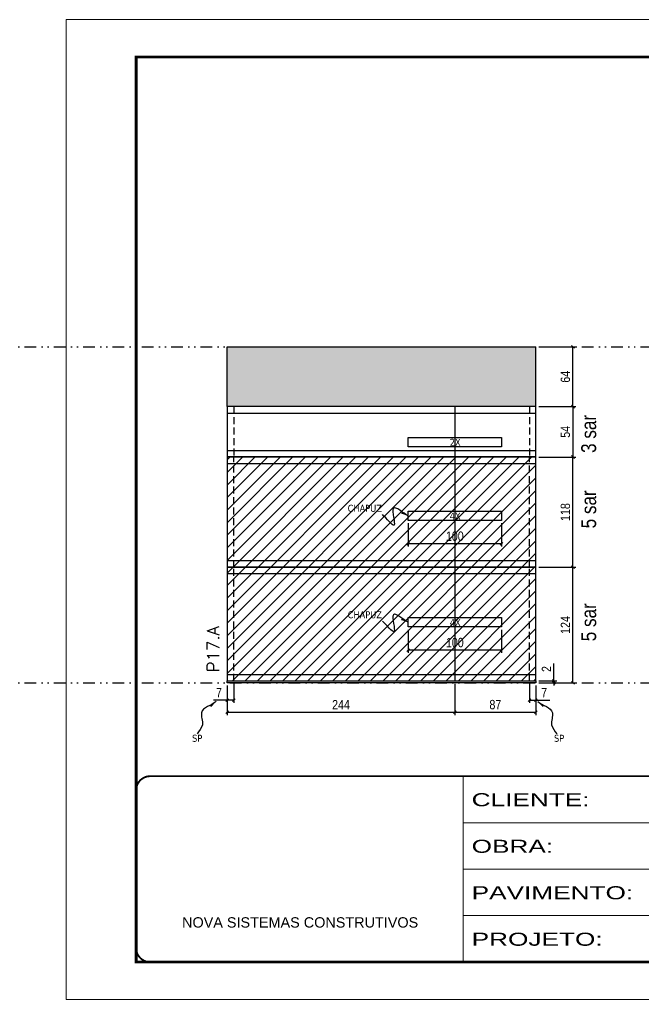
# Model space of a CAD drawing. Extents: x 13513 to 27878, y -21631 to 6985.
# Drawn here: x 17547 to 18216, y 192 to 1242 of the extents above; entities that cross this region are included whole.
import ezdxf

# ---------------------------------------------------------------- set-up
doc = ezdxf.new("R2010")
doc.units = 0
for name, pattern in [('CONTINUO', [0]), ('DASHED', [0.75, 0.5, -0.25]), ('DIVIDE2', [0.625, 0.25, -0.125, 0, -0.125, 0, -0.125]), ('HIDDEN', [0.375, 0.25, -0.125])]:
    doc.linetypes.add(name, pattern=pattern)
for name, color, linetype in [('COTA', 241, 'Continuous'), ('NOMENCLATURA', 7, 'Continuous'), ('Nível', 160, 'Continuous'), ('Painéis', 200, 'Continuous'), ('Romaneio', 10, 'Continuous'), ('SARR_2.2x10', 60, 'Continuous'), ('SARR_2.2x7', 40, 'Continuous'), ('Sarrafo de Pressão', 42, 'HIDDEN'), ('texto', 7, 'Continuous')]:
    doc.layers.add(name, color=color, linetype=linetype)
for name, color, linetype, lineweight in [('Folhas', 255, 'Continuous', 9), ('Hachura', 251, 'Continuous', 9), ('SARRAFO DE PRESSAO', 251, 'DASHED', 9), ('Texto Seção', 7, 'Continuous', 15)]:
    doc.layers.add(name, color=color, linetype=linetype, lineweight=lineweight)
doc.styles.add('ARIAL', font='arial.ttf')
doc.styles.add('ARIAL_NARROW', font='ARIALN.TTF', dxfattribs={"height": 0.2})
doc.styles.add('COTA TECNICA', font='techl___.ttf', dxfattribs={"height": 10})
doc.styles.add('COTA TECNICA-50', font='techl___.ttf', dxfattribs={"height": 10})
doc.styles.add('REGUA-120', font='ROMANS.shx', dxfattribs={"height": 15})
doc.styles.get("Standard").update_dxf_attribs({"font": 'arial.ttf'})
doc.styles.add('Tecnologia', font='')
doc.styles.get('Tecnologia').set_extended_font_data('Forgotten Futurist')
doc.dimstyles.new('COTA PAINEL-50', dxfattribs={"dimtxt": 10, "dimasz": 3, "dimexe": 3, "dimexo": 3, "dimgap": 3, "dimtad": 1, "dimdec": 1, "dimzin": 12, "dimdsep": 46, "dimtxsty": 'COTA TECNICA-50', "dimblk1": 'OBLIQUE', "dimblk2": 'OBLIQUE', "dimsah": 1, "dimcen": 0.9, "dimclrd": 4, "dimclre": 4, "dimclrt": 240, "dimadec": 1, "dimazin": 3, "dimtfac": 1, "dimtdec": 1, "dimtmove": 0, "dimatfit": 3, "dimfxl": 1, "dimtolj": 1, "dimtzin": 12, "dimarcsym": 0})
doc.dimstyles.new('PAINEL', dxfattribs={"dimtxt": 10, "dimasz": 3, "dimexe": 3, "dimexo": 3, "dimgap": 3, "dimtad": 1, "dimdec": 1, "dimzin": 12, "dimdsep": 46, "dimtxsty": 'COTA TECNICA', "dimblk1": 'OBLIQUE', "dimblk2": 'OBLIQUE', "dimsah": 1, "dimcen": 0.9, "dimclrd": 4, "dimclre": 4, "dimclrt": 240, "dimadec": 1, "dimazin": 3, "dimtfac": 1, "dimtdec": 1, "dimtmove": 0, "dimatfit": 3, "dimfxl": 1, "dimtolj": 1, "dimtzin": 12, "dimarcsym": 0})
doc.dimstyles.get("Standard").update_dxf_attribs({"dimtxt": 0.18, "dimasz": 0.18, "dimexe": 0.18, "dimexo": 0.0625, "dimgap": 0.09, "dimtad": 0, "dimtih": 1, "dimtoh": 1, "dimdec": 4, "dimzin": 0, "dimdsep": 46, "dimtxsty": 'Standard', "dimcen": 0.09, "dimadec": 0, "dimazin": 0, "dimtfac": 1, "dimtdec": 4, "dimtofl": 0, "dimtmove": 0, "dimatfit": 3, "dimfxl": 1, "dimtolj": 1, "dimtzin": 0, "dimarcsym": 0})

# ---------------------------------------------------------------- blocks, each defined once
blk = doc.blocks.new('9999999999')
at = {"color": 30, "linetype": 'CONTINUO'}
for p, q in [((98564.6, 34230.2), (98564.6, 34429.4)), ((98564.6, 34379.6), (99584, 34379.6)), ((98564.6, 34329.8), (99488, 34329.8)), ((99584, 34329.8), (99488, 34329.8)), ((99488, 34329.8), (99488, 34230.2)), ((98564.6, 34280), (99488, 34280))]:
    blk.add_line(p, q, dxfattribs=at)
at = {"color": 30, "linetype": 'CONTINUO', "const_width": 2}
blk.add_lwpolyline([(99584, 34230.2), (99584, 34414.4, 0.414214), (99569, 34429.4), (98229, 34429.4, 0.414214), (98214, 34414.4), (98214, 34245.2, 0.414214), (98229, 34230.2), (99584, 34230.2)], format="xyb", dxfattribs=at)
at = {"layer": 'Folhas'}
blk.add_lwpolyline([(98139, 34190.2), (99624, 34190.2), (99624, 35240.2), (98139, 35240.2)], close=True, dxfattribs=at)
at = {"layer": 'Folhas', "color": 30, "const_width": 3}
blk.add_lwpolyline([(98214, 34230.2), (99584, 34230.2), (99584, 35200.2), (98214, 35200.2)], close=True, dxfattribs=at)
at = {"color": 7, "linetype": 'Continuous', "ltscale": 5, "style": 'ARIAL'}
for s, height, p in [('SKR', 15.48, (98837.7, 34393.1)), ('LEAF LOEFGREN', 15.483, (98837.7, 34343.3)), ('2° SUBSOLO INFERIOR', 15.483, (98837.7, 34293.5)), ('NOVA SISTEMAS CONSTRUTIVOS', 11.059, (98263.2, 34267.2)), ('PILARES', 15.48, (98837.7, 34243.7))]:
    blk.add_text(s, height=height, dxfattribs=at).set_placement(p)
at = {"layer": 'Folhas', "color": 7, "style": 'Tecnologia', "width": 1.5}
for s, p in [('CLIENTE:', (98573.7, 34397.2)), ('OBRA:', (98573.7, 34347.3)), ('PAVIMENTO:', (98573.7, 34297.5)), ('PROJETO:', (98573.7, 34247.7))]:
    blk.add_text(s, height=14, dxfattribs=at).set_placement(p)
blk = doc.blocks.new('_Oblique')
at = {"color": 0, "linetype": 'ByBlock', "lineweight": -2}
blk.add_line((-0.5, -0.5), (0.5, 0.5), dxfattribs=at)
blk = doc.blocks.new('*D1511')
at = {"layer": 'COTA', "color": 4, "lineweight": -2, "transparency": 16777216}
for p, q in [((17769.6, 528.1), (17769.6, 509.6)), ((17776.6, 530.1), (17776.6, 509.6)), ((17769.6, 512.6), (17754.9, 512.6)), ((17776.6, 512.6), (17769.6, 512.6))]:
    blk.add_line(p, q, dxfattribs=at)
at = {"layer": 'Defpoints', "color": 0, "transparency": 16777216}
for p in [(17769.6, 531.1), (17776.6, 533.1), (17769.6, 512.6)]:
    blk.add_point(p, dxfattribs=at)
at = {"layer": 'COTA', "color": 4, "lineweight": -2, "transparency": 16777216, "xscale": 3, "yscale": 3, "zscale": 3, "rotation": 180}
blk.add_blockref('_Oblique', (17769.6, 512.6), dxfattribs=at)
at = {"layer": 'COTA', "color": 4, "lineweight": -2, "transparency": 16777216, "xscale": 3, "yscale": 3, "zscale": 3}
blk.add_blockref('_Oblique', (17776.6, 512.6), dxfattribs=at)
at = {"layer": 'COTA', "color": 240, "transparency": 16777216, "insert": (17760.8, 520.7), "char_height": 10, "attachment_point": 5, "style": 'COTA TECNICA-50'}
blk.add_mtext('\\A1;7', dxfattribs=at)
blk = doc.blocks.new('*D1512')
at = {"layer": 'COTA', "color": 4, "lineweight": -2, "transparency": 16777216}
for p, q in [((18093.6, 530.1), (18093.6, 509.6)), ((18100.6, 528.1), (18100.6, 509.6)), ((18093.6, 512.6), (18100.6, 512.6)), ((18100.6, 512.6), (18115.4, 512.6))]:
    blk.add_line(p, q, dxfattribs=at)
at = {"layer": 'Defpoints', "color": 0, "transparency": 16777216}
for p in [(18093.6, 533.1), (18100.6, 531.1), (18100.6, 512.6)]:
    blk.add_point(p, dxfattribs=at)
at = {"layer": 'COTA', "color": 4, "lineweight": -2, "transparency": 16777216, "xscale": 3, "yscale": 3, "zscale": 3, "rotation": 180}
blk.add_blockref('_Oblique', (18093.6, 512.6), dxfattribs=at)
at = {"layer": 'COTA', "color": 4, "lineweight": -2, "transparency": 16777216, "xscale": 3, "yscale": 3, "zscale": 3}
blk.add_blockref('_Oblique', (18100.6, 512.6), dxfattribs=at)
at = {"layer": 'COTA', "color": 240, "transparency": 16777216, "insert": (18109.5, 520.7), "char_height": 10, "attachment_point": 5, "style": 'COTA TECNICA-50'}
blk.add_mtext('\\A1;7', dxfattribs=at)
blk = doc.blocks.new('*D1513')
at = {"layer": 'Defpoints', "color": 0, "linetype": 'ByBlock', "transparency": 16777216}
for p in [(18100.6, 655.1), (18140.3, 655.1), (18100.6, 531.1)]:
    blk.add_point(p, dxfattribs=at)
at = {"layer": 'Romaneio', "color": 4, "linetype": 'ByBlock', "lineweight": -2, "transparency": 16777216}
for p, q in [((18103.6, 655.1), (18143.3, 655.1)), ((18140.3, 531.1), (18140.3, 655.1)), ((18103.6, 531.1), (18143.3, 531.1))]:
    blk.add_line(p, q, dxfattribs=at)
at = {"layer": 'Romaneio', "color": 4, "linetype": 'ByBlock', "lineweight": -2, "transparency": 16777216, "xscale": 3, "yscale": 3, "zscale": 3}
for p, rotation in [((18140.3, 655.1), 90), ((18140.3, 531.1), 270)]:
    blk.add_blockref('_Oblique', p, dxfattribs=dict(at, rotation=rotation))
at = {"layer": 'Romaneio', "color": 240, "linetype": 'ByBlock', "transparency": 16777216, "insert": (18132.2, 593.1), "char_height": 10, "attachment_point": 5, "rotation": 90, "style": 'COTA TECNICA'}
blk.add_mtext('\\A1;124', dxfattribs=at)
blk = doc.blocks.new('*D1514')
at = {"layer": 'Defpoints', "color": 0, "linetype": 'ByBlock', "transparency": 16777216}
for p in [(18100.6, 655.1), (18140.3, 655.1), (18100.6, 531.1)]:
    blk.add_point(p, dxfattribs=at)
at = {"layer": 'Romaneio', "color": 4, "linetype": 'ByBlock', "lineweight": -2, "transparency": 16777216}
for p, q in [((18103.6, 655.1), (18143.3, 655.1)), ((18140.3, 531.1), (18140.3, 655.1)), ((18103.6, 531.1), (18143.3, 531.1))]:
    blk.add_line(p, q, dxfattribs=at)
at = {"layer": 'Romaneio', "color": 4, "linetype": 'ByBlock', "lineweight": -2, "transparency": 16777216, "xscale": 3, "yscale": 3, "zscale": 3}
for p, rotation in [((18140.3, 655.1), 90), ((18140.3, 531.1), 270)]:
    blk.add_blockref('_Oblique', p, dxfattribs=dict(at, rotation=rotation))
at = {"layer": 'Romaneio', "color": 240, "linetype": 'ByBlock', "transparency": 16777216, "insert": (18132.2, 593.1), "char_height": 10, "attachment_point": 5, "rotation": 90, "style": 'COTA TECNICA'}
blk.add_mtext('\\A1;124', dxfattribs=at)
blk = doc.blocks.new('*D1515')
at = {"layer": 'COTA', "color": 4, "lineweight": -2, "transparency": 16777216}
for p, q in [((18103.6, 773.1), (18143.3, 773.1)), ((18140.3, 655.1), (18140.3, 773.1)), ((18103.6, 655.1), (18143.3, 655.1))]:
    blk.add_line(p, q, dxfattribs=at)
at = {"layer": 'Defpoints', "color": 0, "transparency": 16777216}
for p in [(18100.6, 773.1), (18140.3, 773.1), (18100.6, 655.1)]:
    blk.add_point(p, dxfattribs=at)
at = {"layer": 'COTA', "color": 4, "lineweight": -2, "transparency": 16777216, "xscale": 3, "yscale": 3, "zscale": 3}
for p, rotation in [((18140.3, 773.1), 90), ((18140.3, 655.1), 270)]:
    blk.add_blockref('_Oblique', p, dxfattribs=dict(at, rotation=rotation))
at = {"layer": 'COTA', "color": 240, "transparency": 16777216, "insert": (18132.2, 714.1), "char_height": 10, "attachment_point": 5, "rotation": 90, "style": 'COTA TECNICA-50'}
blk.add_mtext('\\A1;118', dxfattribs=at)
blk = doc.blocks.new('*D1504')
at = {"layer": 'COTA', "color": 4, "lineweight": -2, "transparency": 16777216}
for p, q in [((18119.9, 533.1), (18119.9, 551.9)), ((18103.6, 533.1), (18122.9, 533.1)), ((18103.6, 531.1), (18122.9, 531.1)), ((18119.9, 531.1), (18119.9, 533.1)), ((18119.9, 531.1), (18119.9, 528.1))]:
    blk.add_line(p, q, dxfattribs=at)
at = {"layer": 'Defpoints', "color": 0, "transparency": 16777216}
for p in [(18100.6, 533.1), (18100.6, 531.1), (18119.9, 531.1)]:
    blk.add_point(p, dxfattribs=at)
at = {"layer": 'COTA', "color": 4, "lineweight": -2, "transparency": 16777216, "xscale": 3, "yscale": 3, "zscale": 3}
for p, rotation in [((18119.9, 533.1), 270), ((18119.9, 531.1), 90)]:
    blk.add_blockref('_Oblique', p, dxfattribs=dict(at, rotation=rotation))
at = {"layer": 'COTA', "color": 240, "transparency": 16777216, "insert": (18111.9, 545.9), "char_height": 10, "attachment_point": 5, "rotation": 90, "style": 'COTA TECNICA-50'}
blk.add_mtext('\\A1;2', dxfattribs=at)
blk = doc.blocks.new('*D1521')
at = {"layer": 'COTA', "color": 4, "lineweight": -2, "transparency": 16777216}
for p, q in [((17769.6, 528.1), (17769.6, 496.6)), ((18013.6, 530.1), (18013.6, 496.6)), ((17769.6, 499.6), (18013.6, 499.6))]:
    blk.add_line(p, q, dxfattribs=at)
at = {"layer": 'Defpoints', "color": 0, "transparency": 16777216}
for p in [(17769.6, 531.1), (18013.6, 533.1), (18013.6, 499.6)]:
    blk.add_point(p, dxfattribs=at)
at = {"layer": 'COTA', "color": 4, "lineweight": -2, "transparency": 16777216, "xscale": 3, "yscale": 3, "zscale": 3, "rotation": 180}
blk.add_blockref('_Oblique', (17769.6, 499.6), dxfattribs=at)
at = {"layer": 'COTA', "color": 4, "lineweight": -2, "transparency": 16777216, "xscale": 3, "yscale": 3, "zscale": 3}
blk.add_blockref('_Oblique', (18013.6, 499.6), dxfattribs=at)
at = {"layer": 'COTA', "color": 240, "transparency": 16777216, "insert": (17891.6, 507.7), "char_height": 10, "attachment_point": 5, "style": 'COTA TECNICA-50'}
blk.add_mtext('\\A1;244', dxfattribs=at)
blk = doc.blocks.new('*D1522')
at = {"layer": 'COTA', "color": 4, "lineweight": -2, "transparency": 16777216}
for p, q in [((18013.6, 530.1), (18013.6, 496.6)), ((18100.6, 528.1), (18100.6, 496.6)), ((18013.6, 499.6), (18100.6, 499.6))]:
    blk.add_line(p, q, dxfattribs=at)
at = {"layer": 'Defpoints', "color": 0, "transparency": 16777216}
for p in [(18013.6, 533.1), (18100.6, 531.1), (18100.6, 499.6)]:
    blk.add_point(p, dxfattribs=at)
at = {"layer": 'COTA', "color": 4, "lineweight": -2, "transparency": 16777216, "xscale": 3, "yscale": 3, "zscale": 3, "rotation": 180}
blk.add_blockref('_Oblique', (18013.6, 499.6), dxfattribs=at)
at = {"layer": 'COTA', "color": 4, "lineweight": -2, "transparency": 16777216, "xscale": 3, "yscale": 3, "zscale": 3}
blk.add_blockref('_Oblique', (18100.6, 499.6), dxfattribs=at)
at = {"layer": 'COTA', "color": 240, "transparency": 16777216, "insert": (18057.1, 507.7), "char_height": 10, "attachment_point": 5, "style": 'COTA TECNICA-50'}
blk.add_mtext('\\A1;87', dxfattribs=at)
blk = doc.blocks.new('*D1523')
at = {"layer": 'COTA', "color": 4, "linetype": 'ByBlock', "lineweight": -2, "transparency": 16777216}
for p, q in [((17963.6, 588), (17963.6, 563.1)), ((18063.6, 588), (18063.6, 563.1)), ((18063.6, 566.1), (17963.6, 566.1))]:
    blk.add_line(p, q, dxfattribs=at)
at = {"layer": 'Defpoints', "color": 0, "linetype": 'ByBlock', "transparency": 16777216}
for p in [(17963.6, 591), (18063.6, 591), (17963.6, 566.1)]:
    blk.add_point(p, dxfattribs=at)
at = {"layer": 'COTA', "color": 4, "linetype": 'ByBlock', "lineweight": -2, "transparency": 16777216, "xscale": 3, "yscale": 3, "zscale": 3, "rotation": 180}
blk.add_blockref('_Oblique', (17963.6, 566.1), dxfattribs=at)
at = {"layer": 'COTA', "color": 4, "linetype": 'ByBlock', "lineweight": -2, "transparency": 16777216, "xscale": 3, "yscale": 3, "zscale": 3}
blk.add_blockref('_Oblique', (18063.6, 566.1), dxfattribs=at)
at = {"layer": 'COTA', "color": 240, "linetype": 'ByBlock', "transparency": 16777216, "insert": (18013.6, 574.2), "char_height": 10, "attachment_point": 5, "style": 'COTA TECNICA'}
blk.add_mtext('\\A1;100', dxfattribs=at)
blk = doc.blocks.new('*D1524')
at = {"layer": 'COTA', "color": 4, "linetype": 'ByBlock', "lineweight": -2, "transparency": 16777216}
for p, q in [((17963.6, 702.1), (17963.6, 677.1)), ((18063.6, 702.1), (18063.6, 677.1)), ((18063.6, 680.1), (17963.6, 680.1))]:
    blk.add_line(p, q, dxfattribs=at)
at = {"layer": 'Defpoints', "color": 0, "linetype": 'ByBlock', "transparency": 16777216}
for p in [(17963.6, 705.1), (18063.6, 705.1), (17963.6, 680.1)]:
    blk.add_point(p, dxfattribs=at)
at = {"layer": 'COTA', "color": 4, "linetype": 'ByBlock', "lineweight": -2, "transparency": 16777216, "xscale": 3, "yscale": 3, "zscale": 3, "rotation": 180}
blk.add_blockref('_Oblique', (17963.6, 680.1), dxfattribs=at)
at = {"layer": 'COTA', "color": 4, "linetype": 'ByBlock', "lineweight": -2, "transparency": 16777216, "xscale": 3, "yscale": 3, "zscale": 3}
blk.add_blockref('_Oblique', (18063.6, 680.1), dxfattribs=at)
at = {"layer": 'COTA', "color": 240, "linetype": 'ByBlock', "transparency": 16777216, "insert": (18013.6, 688.2), "char_height": 10, "attachment_point": 5, "style": 'COTA TECNICA'}
blk.add_mtext('\\A1;100', dxfattribs=at)
blk = doc.blocks.new('*D1525')
at = {"layer": 'COTA', "color": 4, "lineweight": -2, "transparency": 16777216}
for p, q in [((18103.6, 891.1), (18143.3, 891.1)), ((18140.3, 827.1), (18140.3, 891.1)), ((18103.6, 827.1), (18143.3, 827.1))]:
    blk.add_line(p, q, dxfattribs=at)
at = {"layer": 'Defpoints', "color": 0, "transparency": 16777216}
for p in [(18100.6, 891.1), (18140.3, 891.1), (18100.6, 827.1)]:
    blk.add_point(p, dxfattribs=at)
at = {"layer": 'COTA', "color": 4, "lineweight": -2, "transparency": 16777216, "xscale": 3, "yscale": 3, "zscale": 3}
for p, rotation in [((18140.3, 891.1), 90), ((18140.3, 827.1), 270)]:
    blk.add_blockref('_Oblique', p, dxfattribs=dict(at, rotation=rotation))
at = {"layer": 'COTA', "color": 240, "transparency": 16777216, "insert": (18132.2, 859.1), "char_height": 10, "attachment_point": 5, "rotation": 90, "style": 'COTA TECNICA'}
blk.add_mtext('\\A1;64', dxfattribs=at)
blk = doc.blocks.new('*D1534')
at = {"layer": 'COTA', "color": 4, "lineweight": -2, "transparency": 16777216}
for p, q in [((18103.6, 827.1), (18143.3, 827.1)), ((18140.3, 827.1), (18140.3, 773.1)), ((18103.6, 773.1), (18143.3, 773.1))]:
    blk.add_line(p, q, dxfattribs=at)
at = {"layer": 'Defpoints', "color": 0, "transparency": 16777216}
for p in [(18100.6, 827.1), (18100.6, 773.1), (18140.3, 773.1)]:
    blk.add_point(p, dxfattribs=at)
at = {"layer": 'COTA', "color": 4, "lineweight": -2, "transparency": 16777216, "xscale": 3, "yscale": 3, "zscale": 3}
for p, rotation in [((18140.3, 827.1), 90), ((18140.3, 773.1), 270)]:
    blk.add_blockref('_Oblique', p, dxfattribs=dict(at, rotation=rotation))
at = {"layer": 'COTA', "color": 240, "transparency": 16777216, "insert": (18132.2, 800.1), "char_height": 10, "attachment_point": 5, "rotation": 90, "style": 'COTA TECNICA'}
blk.add_mtext('\\A1;54', dxfattribs=at)

msp = doc.modelspace()

# ---------------------------------------------------------------- hatches: boundary and pattern name
at = {"layer": 'COTA'}
h = msp.add_hatch(dxfattribs=at)
h.set_pattern_fill('AR-CONC', color=256, scale=0.03)
h.set_pattern_definition([(50, (-144.7666, -4570.3004), (5.4655401, -0.4781726), [0.5715, -6.2865]), (355, (-144.7666, -4570.3004), (-1.0573026, 5.7317054), [0.4572, -5.0292175]), (100.451445, (-144.311, -4570.3403), (4.4082374, 5.2535326), [0.4857003, -5.3427073]), (46.1842, (-144.7666, -4568.7764), (8.1323712, -1.2612698), [0.85725, -9.42975]), (96.635558, (-144.089, -4568.8815), (7.122124, 7.4227837), [0.7285507, -8.0140682]), (351.18415, (-144.767, -4568.7764), (7.122124, 7.4227837), [0.685799, -7.543792]), (21, (-144.0046, -4569.1574), (4.5484317, -3.0679559), [0.5715, -6.2865]), (326, (-144.0046, -4569.1574), (1.8540609, 5.525639), [0.4572, -5.0292]), (71.451445, (-143.6256, -4569.413), (6.4024926, 2.457683), [0.4857003, -5.3426981]), (37.5, (-144.7666, -4570.3004), (0.0926581, 2.53665117), [0, -4.96824, 0, -5.1054, 0, -5.04825]), (7.5, (-144.7666, -4570.3004), (2.00458988, 3.00541724), [0, -2.91084, 0, -4.85394, 0, -1.92405]), (327.5, (-146.4659, -4570.3004), (4.06771786, -0.17186232), [0, -1.905, 0, -5.9436, 0, -7.8867]), (317.5, (-147.228, -4570.3004), (4.44387544, 0.7627947), [0, -2.4765, 0, -3.94716, 0, -5.6007])])
h.paths.add_polyline_path([(17769.65, 891.13), (17769.65, 827.13), (18100.65, 827.13), (18100.65, 891.13)])
at = {"layer": 'Hachura', "linetype": 'ByBlock'}
h = msp.add_hatch(dxfattribs=at)
h.set_pattern_fill('ANSI31', color=256, scale=3)
h.paths.add_polyline_path([(18013.65, 773.13), (17769.65, 773.13), (17769.65, 655.13), (18013.65, 655.13)])
h.paths.add_polyline_path([(18013.65, 655.13), (18100.65, 655.13), (18100.65, 773.13), (18013.65, 773.13)])
h.paths.add_polyline_path([(18100.65, 655.13), (18013.65, 655.13), (18013.65, 533.13), (18100.65, 533.13)])
h.paths.add_polyline_path([(18013.65, 655.13), (17769.65, 655.13), (17769.65, 533.13), (18013.65, 533.13)])

# ---------------------------------------------------------------- linework, layer by layer
at = {"layer": 'COTA', "linetype": 'ByBlock'}
for p, q in [((17769.65, 827.13), (17769.65, 891.13)), ((17769.65, 891.13), (18100.65, 891.13)), ((18100.65, 827.13), (18100.65, 891.13)), ((18100.65, 827.13), (18100.65, 891.13))]:
    msp.add_line(p, q, dxfattribs=at)
at = {"layer": 'Nível', "color": 4, "linetype": 'DIVIDE2', "ltscale": 50}
for p, q in [((13526.77, 891.13), (21431.15, 891.13)), ((13526.77, 531.13), (21531.15, 531.13))]:
    msp.add_line(p, q, dxfattribs=at)
at = {"layer": 'Painéis'}
msp.add_line((18013.65, 827.13), (18013.65, 533.13), dxfattribs=at)
for points in [[(17769.65, 773.13), (18100.65, 773.13), (18100.65, 827.13), (17769.65, 827.13)], [(18100.65, 773.13), (17769.65, 773.13), (17769.65, 655.13), (18100.65, 655.13)], [(18100.65, 655.13), (17769.65, 655.13), (17769.65, 533.13), (18100.65, 533.13)], [(18100.65, 531.13), (17769.65, 531.13), (17769.65, 533.13), (18100.65, 533.13)]]:
    msp.add_lwpolyline(points, close=True, dxfattribs=at)
at = {"layer": 'SARR_2.2x10'}
for points in [[(17963.65, 794.13), (18063.65, 794.13), (18063.65, 784.13), (17963.65, 784.13)], [(17963.65, 715.06), (18063.65, 715.06), (18063.65, 705.06), (17963.65, 705.06)], [(17963.65, 600.98), (18063.65, 600.98), (18063.65, 590.98), (17963.65, 590.98)]]:
    msp.add_lwpolyline(points, close=True, dxfattribs=at)
at = {"layer": 'SARR_2.2x7'}
for p, q in [((17769.65, 820.13), (18013.65, 820.13)), ((18013.65, 820.13), (18100.65, 820.13)), ((17769.65, 780.13), (18013.65, 780.13)), ((18013.65, 780.13), (18100.65, 780.13)), ((17769.65, 766.13), (18013.65, 766.13)), ((18013.65, 766.13), (18100.65, 766.13)), ((17769.65, 662.13), (18013.65, 662.13)), ((18013.65, 662.13), (18100.65, 662.13)), ((17769.65, 648.13), (18013.65, 648.13)), ((18013.65, 648.13), (18100.65, 648.13)), ((17769.65, 540.13), (18013.65, 540.13)), ((18013.65, 540.13), (18100.65, 540.13))]:
    msp.add_line(p, q, dxfattribs=at)
at = {"layer": 'Sarrafo de Pressão', "ltscale": 30}
for p, q in [((17776.65, 827.13), (17776.65, 773.13)), ((18093.65, 827.13), (18093.65, 773.13)), ((17776.65, 655.13), (17776.65, 773.13)), ((18093.65, 655.13), (18093.65, 773.13)), ((17776.65, 533.13), (17776.65, 655.13)), ((18093.65, 533.13), (18093.65, 655.13))]:
    msp.add_line(p, q, dxfattribs=at)

# ---------------------------------------------------------------- block references
at = {"layer": 'SARRAFO DE PRESSAO', "color": 6, "linetype": 'ByBlock'}
msp.add_blockref('9999999999', (-80542.01, -33998.35), dxfattribs=at)

# ---------------------------------------------------------------- texts
at = {"layer": 'NOMENCLATURA', "style": 'ARIAL_NARROW'}
for s, p in [('3 sar', (18165.16, 777.46)), ('5 sar', (18165.16, 696.65)), ('5 sar', (18165.16, 575.65))]:
    msp.add_text(s, height=16, rotation=90, dxfattribs=at).set_placement(p)
at = {"layer": 'texto', "color": 0, "char_height": 7.5, "attachment_point": 5}
for s, insert in [('{\\fTahoma|b0|i0|c0|p34;\\C4;2X}', (18014.04, 788.83)), ('{\\fTahoma|b0|i0|c0|p34;\\C4;CHAPUZ}', (17917.09, 718.07)), ('{\\fTahoma|b0|i0|c0|p34;\\C4;4X}', (18014.04, 709.76)), ('{\\fTahoma|b0|i0|c0|p34;\\C4;CHAPUZ}', (17917.09, 603.99)), ('{\\fTahoma|b0|i0|c0|p34;\\C4;4X}', (18014.04, 595.69)), ('{\\fTahoma|b0|i0|c0|p34;\\C4;SP}', (17737.4, 471.64)), ('{\\fTahoma|b0|i0|c0|p34;\\C4;SP}', (18125.42, 471.64))]:
    msp.add_mtext(s, dxfattribs=dict(at, insert=insert))
at = {"layer": 'Texto Seção', "insert": (17761.03, 542.39), "char_height": 13, "width": 285.3299, "attachment_point": 7, "rotation": 90, "style": 'REGUA-120'}
msp.add_mtext('P17.A', dxfattribs=at)

# ---------------------------------------------------------------- dimensions: what is measured, and where the dimension line sits
at = {"layer": 'COTA'}
for base, p1, p2, angle, dimstyle, picture, middle in [((18140.29, 891.13), (18100.65, 827.13), (18100.65, 891.13), 90, 'PAINEL', '*D1525', (18132.18, 859.13)), ((18140.29, 773.13), (18100.65, 827.13), (18100.65, 773.13), 90, 'PAINEL', '*D1534', (18132.18, 800.13)), ((18140.29, 773.13), (18100.65, 655.13), (18100.65, 773.13), 90, 'COTA PAINEL-50', '*D1515', (18132.19, 714.13)), ((17769.65, 512.62), (17776.65, 533.13), (17769.65, 531.13), 180, 'COTA PAINEL-50', '*D1511', (17760.78, 520.7))]:
    dim = msp.add_linear_dim(base=base, p1=p1, p2=p2, angle=angle, dimstyle=dimstyle, dxfattribs=at)
    dim.commit()
    dim.dimension.update_dxf_attribs({"geometry": picture, "text_midpoint": middle})
at = {"layer": 'COTA', "linetype": 'ByBlock'}
for base, p1, p2, picture, middle in [((17963.65, 680.13), (18063.65, 705.06), (17963.65, 705.06), '*D1524', (18013.65, 688.23)), ((17963.65, 566.05), (18063.65, 590.98), (17963.65, 590.98), '*D1523', (18013.65, 574.15))]:
    dim = msp.add_linear_dim(base=base, p1=p1, p2=p2, dimstyle='PAINEL', dxfattribs=at)
    dim.commit()
    dim.dimension.update_dxf_attribs({"geometry": picture, "text_midpoint": middle})
at = {"layer": 'COTA'}
dim = msp.add_linear_dim(base=(18119.9, 531.13), p1=(18100.65, 533.13), p2=(18100.65, 531.13), angle=90, dimstyle='COTA PAINEL-50', dxfattribs=at)
dim.commit()
dim.dimension.update_dxf_attribs({"geometry": '*D1504', "text_midpoint": (18119.9, 545.88), "dimtype": 160})
for base, p1, p2, picture, middle in [((18013.65, 499.58), (17769.65, 531.13), (18013.65, 533.13), '*D1521', (17891.65, 507.65)), ((18100.65, 499.58), (18013.65, 533.13), (18100.65, 531.13), '*D1522', (18057.15, 507.67)), ((18100.65, 512.62), (18093.65, 533.13), (18100.65, 531.13), '*D1512', (18109.51, 520.7))]:
    dim = msp.add_linear_dim(base=base, p1=p1, p2=p2, dimstyle='COTA PAINEL-50', dxfattribs=at)
    dim.commit()
    dim.dimension.update_dxf_attribs({"geometry": picture, "text_midpoint": middle})
at = {"layer": 'Romaneio', "linetype": 'ByBlock'}
for picture in ['*D1513', '*D1514']:
    dim = msp.add_aligned_dim(p1=(18100.65, 531.13), p2=(18100.65, 655.13), distance=-39.64, dimstyle='PAINEL', dxfattribs=at)
    dim.commit()
    dim.dimension.update_dxf_attribs({"geometry": picture, "text_midpoint": (18132.21, 593.13)})

# ---------------------------------------------------------------- leaders
at = {"layer": 'COTA', "path_type": 1}
for points in [[(17963.65, 710.06), (17947.86, 718.07), (17948.45, 700.2), (17936.01, 711.34)], [(17963.65, 595.98), (17947.86, 603.99), (17948.45, 586.12), (17936.01, 597.26)], [(17757.82, 510.95), (17742.03, 499.12), (17742.96, 486.11), (17737.4, 476.33)], [(18102.47, 510.95), (18118.26, 499.12), (18117.33, 486.11), (18122.89, 476.33)]]:
    msp.add_leader(points, dimstyle='Standard', override={"dimasz": 8}, dxfattribs=at)

doc.saveas('drawing.dxf')
